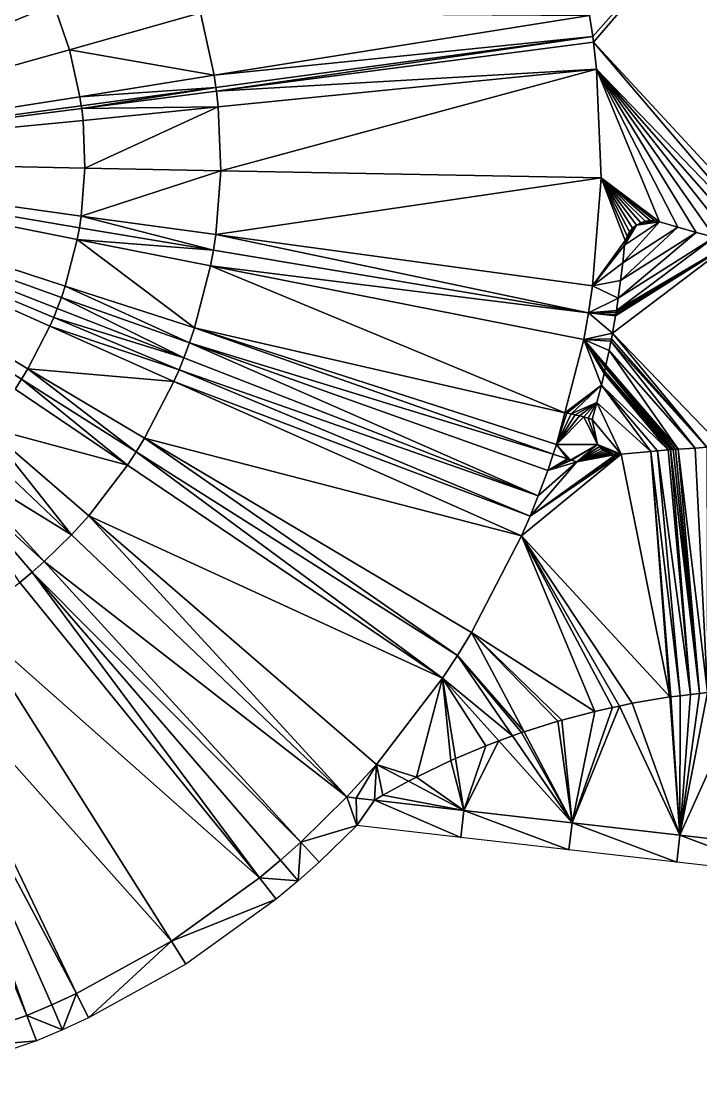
# Model space of a CAD drawing. Header units: millimetres. Extents: x 236046 to 236475, y 140480 to 140633.
# Drawn here: x 236366.84 to 236379.35, y 140515.46 to 140534.9 of the extents above; entities that cross this region are included whole.
import ezdxf

# ---------------------------------------------------------------- set-up
doc = ezdxf.new("R2010")
doc.units = ezdxf.units.MM
doc.layers.add('pas de calque', color=7, linetype='Continuous')

msp = doc.modelspace()

# ---------------------------------------------------------------- linework, layer by layer
at = {"layer": 'pas de calque'}
for points in [[(236377.306, 140535.003, 78.064), (236381.257, 140539.014, 78.138), (236377.363, 140534.614, 78.081), (236377.306, 140535.003, 78.064)], [(236377.363, 140534.614, 78.081), (236381.257, 140539.014, 78.138), (236377.377, 140534.508, 78.085), (236377.363, 140534.614, 78.081)], [(236381.257, 140539.014, 78.138), (236380.977, 140530.619, 78.379), (236377.377, 140534.508, 78.085), (236381.257, 140539.014, 78.138)], [(236367.264, 140535.602, 78.177), (236360.522, 140532.347, 79.63), (236366.832, 140536.371, 78.09), (236367.264, 140535.602, 78.177)], [(236367.357, 140535.403, 78.198), (236360.522, 140532.347, 79.63), (236367.264, 140535.602, 78.177), (236367.357, 140535.403, 78.198)], [(236367.357, 140535.403, 78.198), (236367.445, 140535.2, 78.22), (236360.522, 140532.347, 79.63), (236367.357, 140535.403, 78.198)], [(236367.734, 140534.367, 78.307), (236360.522, 140532.347, 79.63), (236367.445, 140535.2, 78.22), (236367.734, 140534.367, 78.307)], [(236370.14, 140535.048, 78.152), (236367.734, 140534.367, 78.307), (236367.445, 140535.2, 78.22), (236370.14, 140535.048, 78.152)], [(236370.14, 140535.048, 78.152), (236370.393, 140533.9, 78.239), (236367.734, 140534.367, 78.307), (236370.14, 140535.048, 78.152)], [(236370.393, 140533.9, 78.239), (236370.14, 140535.048, 78.152), (236377.306, 140535.003, 78.064), (236370.393, 140533.9, 78.239)], [(236377.363, 140534.614, 78.081), (236370.393, 140533.9, 78.239), (236377.306, 140535.003, 78.064), (236377.363, 140534.614, 78.081)], [(236370.427, 140533.672, 78.256), (236370.393, 140533.9, 78.239), (236377.363, 140534.614, 78.081), (236370.427, 140533.672, 78.256)], [(236377.363, 140534.614, 78.081), (236370.435, 140533.609, 78.26), (236370.427, 140533.672, 78.256), (236377.363, 140534.614, 78.081)], [(236377.363, 140534.614, 78.081), (236377.377, 140534.508, 78.085), (236370.435, 140533.609, 78.26), (236377.363, 140534.614, 78.081)], [(236370.435, 140533.609, 78.26), (236377.377, 140534.508, 78.085), (236377.434, 140534.011, 78.106), (236370.435, 140533.609, 78.26)], [(236380.633, 140530.684, 78.361), (236377.434, 140534.011, 78.106), (236377.377, 140534.508, 78.085), (236380.633, 140530.684, 78.361)], [(236380.633, 140530.684, 78.361), (236377.377, 140534.508, 78.085), (236380.977, 140530.619, 78.379), (236380.633, 140530.684, 78.361)], [(236367.924, 140533.506, 78.394), (236360.522, 140532.347, 79.63), (236367.734, 140534.367, 78.307), (236367.924, 140533.506, 78.394)], [(236367.924, 140533.506, 78.394), (236367.734, 140534.367, 78.307), (236370.393, 140533.9, 78.239), (236367.924, 140533.506, 78.394)], [(236370.435, 140533.609, 78.26), (236377.434, 140534.011, 78.106), (236370.468, 140533.317, 78.281), (236370.435, 140533.609, 78.26)], [(236370.468, 140533.317, 78.281), (236377.434, 140534.011, 78.106), (236370.516, 140532.142, 78.352), (236370.468, 140533.317, 78.281)], [(236370.516, 140532.142, 78.352), (236377.434, 140534.011, 78.106), (236377.515, 140532.014, 78.177), (236370.516, 140532.142, 78.352)], [(236377.515, 140532.014, 78.177), (236377.434, 140534.011, 78.106), (236378.593, 140531.203, 78.251), (236377.515, 140532.014, 78.177)], [(236377.434, 140534.011, 78.106), (236378.929, 140531.101, 78.269), (236378.593, 140531.203, 78.251), (236377.434, 140534.011, 78.106)], [(236377.434, 140534.011, 78.106), (236379.267, 140531.006, 78.288), (236378.929, 140531.101, 78.269), (236377.434, 140534.011, 78.106)], [(236379.606, 140530.917, 78.306), (236379.267, 140531.006, 78.288), (236377.434, 140534.011, 78.106), (236379.606, 140530.917, 78.306)], [(236379.947, 140530.833, 78.324), (236379.606, 140530.917, 78.306), (236377.434, 140534.011, 78.106), (236379.947, 140530.833, 78.324)], [(236380.289, 140530.756, 78.343), (236379.947, 140530.833, 78.324), (236377.434, 140534.011, 78.106), (236380.289, 140530.756, 78.343)], [(236377.434, 140534.011, 78.106), (236380.633, 140530.684, 78.361), (236380.289, 140530.756, 78.343), (236377.434, 140534.011, 78.106)], [(236370.393, 140533.9, 78.239), (236370.427, 140533.672, 78.256), (236367.924, 140533.506, 78.394), (236370.393, 140533.9, 78.239)], [(236370.427, 140533.672, 78.256), (236367.949, 140533.335, 78.411), (236367.924, 140533.506, 78.394), (236370.427, 140533.672, 78.256)], [(236367.956, 140533.288, 78.415), (236367.949, 140533.335, 78.411), (236370.427, 140533.672, 78.256), (236367.956, 140533.288, 78.415)], [(236370.435, 140533.609, 78.26), (236367.956, 140533.288, 78.415), (236370.427, 140533.672, 78.256), (236370.435, 140533.609, 78.26)], [(236367.956, 140533.288, 78.415), (236370.435, 140533.609, 78.26), (236370.468, 140533.317, 78.281), (236367.956, 140533.288, 78.415)], [(236367.924, 140533.506, 78.394), (236367.949, 140533.335, 78.411), (236360.522, 140532.347, 79.63), (236367.924, 140533.506, 78.394)], [(236367.956, 140533.288, 78.415), (236360.522, 140532.347, 79.63), (236367.949, 140533.335, 78.411), (236367.956, 140533.288, 78.415)], [(236360.522, 140532.347, 79.63), (236367.956, 140533.288, 78.415), (236367.981, 140533.069, 78.436), (236360.522, 140532.347, 79.63)], [(236367.981, 140533.069, 78.436), (236367.956, 140533.288, 78.415), (236370.468, 140533.317, 78.281), (236367.981, 140533.069, 78.436)], [(236370.468, 140533.317, 78.281), (236368.016, 140532.188, 78.507), (236367.981, 140533.069, 78.436), (236370.468, 140533.317, 78.281)], [(236370.468, 140533.317, 78.281), (236370.516, 140532.142, 78.352), (236368.016, 140532.188, 78.507), (236370.468, 140533.317, 78.281)], [(236360.522, 140532.347, 79.63), (236367.981, 140533.069, 78.436), (236368.016, 140532.188, 78.507), (236360.522, 140532.347, 79.63)], [(236367.876, 140530.874, 78.576), (236360.522, 140532.347, 79.63), (236367.915, 140531.091, 78.567), (236367.876, 140530.874, 78.576)], [(236367.655, 140530.02, 78.596), (236360.522, 140532.347, 79.63), (236367.876, 140530.874, 78.576), (236367.655, 140530.02, 78.596)], [(236360.522, 140532.347, 79.63), (236367.655, 140530.02, 78.596), (236367.584, 140529.811, 78.598), (236360.522, 140532.347, 79.63)], [(236367.507, 140529.605, 78.599), (236360.522, 140532.347, 79.63), (236367.584, 140529.811, 78.598), (236367.507, 140529.605, 78.599)], [(236367.441, 140529.441, 78.599), (236360.522, 140532.347, 79.63), (236367.507, 140529.605, 78.599), (236367.441, 140529.441, 78.599)], [(236360.522, 140532.347, 79.63), (236367.441, 140529.441, 78.599), (236367.371, 140529.279, 78.598), (236360.522, 140532.347, 79.63)], [(236366.966, 140528.496, 78.581), (236360.522, 140532.347, 79.63), (236367.371, 140529.279, 78.598), (236366.966, 140528.496, 78.581)], [(236366.85, 140528.308, 78.573), (236360.522, 140532.347, 79.63), (236366.966, 140528.496, 78.581), (236366.85, 140528.308, 78.573)], [(236360.522, 140532.347, 79.63), (236366.85, 140528.308, 78.573), (236366.729, 140528.123, 78.565), (236360.522, 140532.347, 79.63)], [(236367.949, 140531.309, 78.558), (236360.522, 140532.347, 79.63), (236368.016, 140532.188, 78.507), (236367.949, 140531.309, 78.558)], [(236360.522, 140532.347, 79.63), (236367.949, 140531.309, 78.558), (236367.915, 140531.091, 78.567), (236360.522, 140532.347, 79.63)], [(236367.949, 140531.309, 78.558), (236368.016, 140532.188, 78.507), (236370.516, 140532.142, 78.352), (236367.949, 140531.309, 78.558)], [(236370.425, 140530.97, 78.403), (236367.949, 140531.309, 78.558), (236370.516, 140532.142, 78.352), (236370.425, 140530.97, 78.403)], [(236377.515, 140532.014, 78.177), (236370.425, 140530.97, 78.403), (236370.516, 140532.142, 78.352), (236377.515, 140532.014, 78.177)], [(236377.361, 140530.021, 78.228), (236370.425, 140530.97, 78.403), (236377.515, 140532.014, 78.177), (236377.361, 140530.021, 78.228)], [(236377.515, 140532.014, 78.177), (236377.962, 140530.857, 78.231), (236377.361, 140530.021, 78.228), (236377.515, 140532.014, 78.177)], [(236377.994, 140530.941, 78.23), (236377.962, 140530.857, 78.231), (236377.515, 140532.014, 78.177), (236377.994, 140530.941, 78.23)], [(236378.039, 140531.017, 78.23), (236377.994, 140530.941, 78.23), (236377.515, 140532.014, 78.177), (236378.039, 140531.017, 78.23)], [(236378.097, 140531.085, 78.231), (236378.039, 140531.017, 78.23), (236377.515, 140532.014, 78.177), (236378.097, 140531.085, 78.231)], [(236378.166, 140531.141, 78.232), (236378.097, 140531.085, 78.231), (236377.515, 140532.014, 78.177), (236378.166, 140531.141, 78.232)], [(236377.515, 140532.014, 78.177), (236378.17, 140531.143, 78.232), (236378.166, 140531.141, 78.232), (236377.515, 140532.014, 78.177)], [(236378.245, 140531.183, 78.235), (236378.17, 140531.143, 78.232), (236377.515, 140532.014, 78.177), (236378.245, 140531.183, 78.235)], [(236378.329, 140531.212, 78.238), (236378.245, 140531.183, 78.235), (236377.515, 140532.014, 78.177), (236378.329, 140531.212, 78.238)], [(236377.515, 140532.014, 78.177), (236378.417, 140531.224, 78.242), (236378.329, 140531.212, 78.238), (236377.515, 140532.014, 78.177)], [(236377.515, 140532.014, 78.177), (236378.506, 140531.221, 78.246), (236378.417, 140531.224, 78.242), (236377.515, 140532.014, 78.177)], [(236377.515, 140532.014, 78.177), (236378.593, 140531.203, 78.251), (236378.506, 140531.221, 78.246), (236377.515, 140532.014, 78.177)], [(236370.381, 140530.679, 78.412), (236367.915, 140531.091, 78.567), (236367.949, 140531.309, 78.558), (236370.381, 140530.679, 78.412)], [(236370.425, 140530.97, 78.403), (236370.381, 140530.679, 78.412), (236367.949, 140531.309, 78.558), (236370.425, 140530.97, 78.403)], [(236378.929, 140531.101, 78.269), (236377.915, 140530.444, 78.241), (236378.593, 140531.203, 78.251), (236378.929, 140531.101, 78.269)], [(236377.915, 140530.444, 78.241), (236377.947, 140530.77, 78.233), (236378.593, 140531.203, 78.251), (236377.915, 140530.444, 78.241)], [(236378.17, 140531.143, 78.232), (236378.593, 140531.203, 78.251), (236377.947, 140530.77, 78.233), (236378.17, 140531.143, 78.232)], [(236378.17, 140531.143, 78.232), (236378.417, 140531.224, 78.242), (236378.506, 140531.221, 78.246), (236378.17, 140531.143, 78.232)], [(236378.417, 140531.224, 78.242), (236378.17, 140531.143, 78.232), (236378.329, 140531.212, 78.238), (236378.417, 140531.224, 78.242)], [(236378.593, 140531.203, 78.251), (236378.17, 140531.143, 78.232), (236378.506, 140531.221, 78.246), (236378.593, 140531.203, 78.251)], [(236378.17, 140531.143, 78.232), (236378.245, 140531.183, 78.235), (236378.329, 140531.212, 78.238), (236378.17, 140531.143, 78.232)], [(236367.876, 140530.874, 78.576), (236367.915, 140531.091, 78.567), (236370.381, 140530.679, 78.412), (236367.876, 140530.874, 78.576)], [(236379.606, 140530.917, 78.306), (236377.832, 140529.796, 78.256), (236379.267, 140531.006, 78.288), (236379.606, 140530.917, 78.306)], [(236379.267, 140531.006, 78.288), (236377.832, 140529.796, 78.256), (236377.876, 140530.12, 78.249), (236379.267, 140531.006, 78.288)], [(236379.267, 140531.006, 78.288), (236377.876, 140530.12, 78.249), (236378.929, 140531.101, 78.269), (236379.267, 140531.006, 78.288)], [(236377.915, 140530.444, 78.241), (236378.929, 140531.101, 78.269), (236377.876, 140530.12, 78.249), (236377.915, 140530.444, 78.241)], [(236377.962, 140530.857, 78.231), (236378.17, 140531.143, 78.232), (236377.947, 140530.77, 78.233), (236377.962, 140530.857, 78.231)], [(236378.17, 140531.143, 78.232), (236377.962, 140530.857, 78.231), (236377.994, 140530.941, 78.23), (236378.17, 140531.143, 78.232)], [(236377.994, 140530.941, 78.23), (236378.039, 140531.017, 78.23), (236378.17, 140531.143, 78.232), (236377.994, 140530.941, 78.23)], [(236378.17, 140531.143, 78.232), (236378.039, 140531.017, 78.23), (236378.097, 140531.085, 78.231), (236378.17, 140531.143, 78.232)], [(236378.097, 140531.085, 78.231), (236378.166, 140531.141, 78.232), (236378.17, 140531.143, 78.232), (236378.097, 140531.085, 78.231)], [(236370.034, 140529.252, 78.441), (236367.655, 140530.02, 78.596), (236367.876, 140530.874, 78.576), (236370.034, 140529.252, 78.441)], [(236367.876, 140530.874, 78.576), (236370.381, 140530.679, 78.412), (236370.329, 140530.39, 78.421), (236367.876, 140530.874, 78.576)], [(236370.329, 140530.39, 78.421), (236370.034, 140529.252, 78.441), (236367.876, 140530.874, 78.576), (236370.329, 140530.39, 78.421)], [(236377.286, 140529.527, 78.237), (236370.381, 140530.679, 78.412), (236370.425, 140530.97, 78.403), (236377.286, 140529.527, 78.237)], [(236370.425, 140530.97, 78.403), (236377.361, 140530.021, 78.228), (236377.286, 140529.527, 78.237), (236370.425, 140530.97, 78.403)], [(236377.962, 140530.857, 78.231), (236377.947, 140530.77, 78.233), (236377.361, 140530.021, 78.228), (236377.962, 140530.857, 78.231)], [(236379.947, 140530.833, 78.324), (236379.735, 140527.071, 78.423), (236377.726, 140529.151, 78.269), (236379.947, 140530.833, 78.324)], [(236377.726, 140529.151, 78.269), (236377.782, 140529.473, 78.263), (236379.947, 140530.833, 78.324), (236377.726, 140529.151, 78.269)], [(236379.947, 140530.833, 78.324), (236377.782, 140529.473, 78.263), (236377.786, 140529.497, 78.262), (236379.947, 140530.833, 78.324)], [(236377.786, 140529.497, 78.262), (236377.792, 140529.538, 78.262), (236379.947, 140530.833, 78.324), (236377.786, 140529.497, 78.262)], [(236377.797, 140529.572, 78.261), (236379.947, 140530.833, 78.324), (236377.792, 140529.538, 78.262), (236377.797, 140529.572, 78.261)], [(236379.606, 140530.917, 78.306), (236379.947, 140530.833, 78.324), (236377.797, 140529.572, 78.261), (236379.606, 140530.917, 78.306)], [(236377.832, 140529.796, 78.256), (236379.606, 140530.917, 78.306), (236377.797, 140529.572, 78.261), (236377.832, 140529.796, 78.256)], [(236370.381, 140530.679, 78.412), (236377.286, 140529.527, 78.237), (236370.329, 140530.39, 78.421), (236370.381, 140530.679, 78.412)], [(236377.361, 140530.021, 78.228), (236377.947, 140530.77, 78.233), (236377.915, 140530.444, 78.241), (236377.361, 140530.021, 78.228)], [(236377.915, 140530.444, 78.241), (236377.876, 140530.12, 78.249), (236377.361, 140530.021, 78.228), (236377.915, 140530.444, 78.241)], [(236376.847, 140527.688, 78.26), (236370.034, 140529.252, 78.441), (236370.329, 140530.39, 78.421), (236376.847, 140527.688, 78.26)], [(236377.196, 140529.035, 78.246), (236370.329, 140530.39, 78.421), (236377.286, 140529.527, 78.237), (236377.196, 140529.035, 78.246)], [(236376.847, 140527.688, 78.26), (236370.329, 140530.39, 78.421), (236377.196, 140529.035, 78.246), (236376.847, 140527.688, 78.26)], [(236377.876, 140530.12, 78.249), (236377.832, 140529.796, 78.256), (236377.361, 140530.021, 78.228), (236377.876, 140530.12, 78.249)], [(236367.584, 140529.811, 78.598), (236367.655, 140530.02, 78.596), (236369.939, 140528.973, 78.443), (236367.584, 140529.811, 78.598)], [(236369.939, 140528.973, 78.443), (236367.655, 140530.02, 78.596), (236370.034, 140529.252, 78.441), (236369.939, 140528.973, 78.443)], [(236377.361, 140530.021, 78.228), (236377.832, 140529.796, 78.256), (236377.286, 140529.527, 78.237), (236377.361, 140530.021, 78.228)], [(236369.836, 140528.698, 78.444), (236367.507, 140529.605, 78.599), (236367.584, 140529.811, 78.598), (236369.836, 140528.698, 78.444)], [(236369.939, 140528.973, 78.443), (236369.836, 140528.698, 78.444), (236367.584, 140529.811, 78.598), (236369.939, 140528.973, 78.443)], [(236377.797, 140529.572, 78.261), (236377.286, 140529.527, 78.237), (236377.832, 140529.796, 78.256), (236377.797, 140529.572, 78.261)], [(236367.507, 140529.605, 78.599), (236369.836, 140528.698, 78.444), (236367.441, 140529.441, 78.599), (236367.507, 140529.605, 78.599)], [(236377.286, 140529.527, 78.237), (236377.726, 140529.151, 78.269), (236377.196, 140529.035, 78.246), (236377.286, 140529.527, 78.237)], [(236377.792, 140529.538, 78.262), (236377.286, 140529.527, 78.237), (236377.797, 140529.572, 78.261), (236377.792, 140529.538, 78.262)], [(236377.286, 140529.527, 78.237), (236377.792, 140529.538, 78.262), (236377.786, 140529.497, 78.262), (236377.286, 140529.527, 78.237)], [(236377.286, 140529.527, 78.237), (236377.782, 140529.473, 78.263), (236377.726, 140529.151, 78.269), (236377.286, 140529.527, 78.237)], [(236377.286, 140529.527, 78.237), (236377.786, 140529.497, 78.262), (236377.782, 140529.473, 78.263), (236377.286, 140529.527, 78.237)], [(236366.966, 140528.496, 78.581), (236367.371, 140529.279, 78.598), (236369.655, 140528.263, 78.443), (236366.966, 140528.496, 78.581)], [(236369.748, 140528.479, 78.444), (236367.371, 140529.279, 78.598), (236367.441, 140529.441, 78.599), (236369.748, 140528.479, 78.444)], [(236367.371, 140529.279, 78.598), (236369.748, 140528.479, 78.444), (236369.655, 140528.263, 78.443), (236367.371, 140529.279, 78.598)], [(236369.836, 140528.698, 78.444), (236369.748, 140528.479, 78.444), (236367.441, 140529.441, 78.599), (236369.836, 140528.698, 78.444)], [(236369.939, 140528.973, 78.443), (236370.034, 140529.252, 78.441), (236376.634, 140526.922, 78.267), (236369.939, 140528.973, 78.443)], [(236376.695, 140527.1, 78.266), (236376.634, 140526.922, 78.267), (236370.034, 140529.252, 78.441), (236376.695, 140527.1, 78.266)], [(236376.847, 140527.688, 78.26), (236376.695, 140527.1, 78.266), (236370.034, 140529.252, 78.441), (236376.847, 140527.688, 78.26)], [(236377.726, 140529.151, 78.269), (236377.706, 140529.049, 78.271), (236377.196, 140529.035, 78.246), (236377.726, 140529.151, 78.269)], [(236377.726, 140529.151, 78.269), (236379.46, 140527.052, 78.41), (236377.706, 140529.049, 78.271), (236377.726, 140529.151, 78.269)], [(236379.46, 140527.052, 78.41), (236377.726, 140529.151, 78.269), (236379.735, 140527.071, 78.423), (236379.46, 140527.052, 78.41)], [(236376.359, 140526.157, 78.268), (236369.836, 140528.698, 78.444), (236369.939, 140528.973, 78.443), (236376.359, 140526.157, 78.268)], [(236376.533, 140526.625, 78.268), (236369.939, 140528.973, 78.443), (236376.634, 140526.922, 78.267), (236376.533, 140526.625, 78.268)], [(236376.359, 140526.157, 78.268), (236369.939, 140528.973, 78.443), (236376.533, 140526.625, 78.268), (236376.359, 140526.157, 78.268)], [(236377.196, 140529.035, 78.246), (236377.521, 140528.193, 78.282), (236376.847, 140527.688, 78.26), (236377.196, 140529.035, 78.246)], [(236377.196, 140529.035, 78.246), (236377.706, 140529.049, 78.271), (236377.697, 140529.005, 78.271), (236377.196, 140529.035, 78.246)], [(236377.606, 140528.56, 78.278), (236377.603, 140528.547, 78.279), (236377.196, 140529.035, 78.246), (236377.606, 140528.56, 78.278)], [(236377.196, 140529.035, 78.246), (236377.664, 140528.831, 78.274), (236377.606, 140528.56, 78.278), (236377.196, 140529.035, 78.246)], [(236377.664, 140528.831, 78.274), (236377.196, 140529.035, 78.246), (236377.697, 140529.005, 78.271), (236377.664, 140528.831, 78.274)], [(236377.572, 140528.409, 78.28), (236377.521, 140528.193, 78.282), (236377.196, 140529.035, 78.246), (236377.572, 140528.409, 78.28)], [(236377.582, 140528.454, 78.279), (236377.572, 140528.409, 78.28), (236377.196, 140529.035, 78.246), (236377.582, 140528.454, 78.279)], [(236377.582, 140528.454, 78.279), (236377.196, 140529.035, 78.246), (236377.595, 140528.511, 78.279), (236377.582, 140528.454, 78.279)], [(236377.596, 140528.512, 78.279), (236377.595, 140528.511, 78.279), (236377.196, 140529.035, 78.246), (236377.596, 140528.512, 78.279)], [(236377.196, 140529.035, 78.246), (236377.598, 140528.525, 78.279), (236377.596, 140528.512, 78.279), (236377.196, 140529.035, 78.246)], [(236377.598, 140528.525, 78.279), (236377.196, 140529.035, 78.246), (236377.601, 140528.537, 78.279), (236377.598, 140528.525, 78.279)], [(236377.603, 140528.547, 78.279), (236377.601, 140528.537, 78.279), (236377.196, 140529.035, 78.246), (236377.603, 140528.547, 78.279)], [(236377.697, 140529.005, 78.271), (236379.249, 140527.038, 78.4), (236377.664, 140528.831, 78.274), (236377.697, 140529.005, 78.271)], [(236377.706, 140529.049, 78.271), (236379.46, 140527.052, 78.41), (236377.697, 140529.005, 78.271), (236377.706, 140529.049, 78.271)], [(236379.249, 140527.038, 78.4), (236377.697, 140529.005, 78.271), (236379.46, 140527.052, 78.41), (236379.249, 140527.038, 78.4)], [(236369.836, 140528.698, 78.444), (236376.359, 140526.157, 78.268), (236369.748, 140528.479, 78.444), (236369.836, 140528.698, 78.444)], [(236377.664, 140528.831, 78.274), (236378.937, 140527.018, 78.385), (236377.606, 140528.56, 78.278), (236377.664, 140528.831, 78.274)], [(236378.937, 140527.018, 78.385), (236377.664, 140528.831, 78.274), (236379.249, 140527.038, 78.4), (236378.937, 140527.018, 78.385)], [(236366.85, 140528.308, 78.573), (236366.966, 140528.496, 78.581), (236368.961, 140526.968, 78.418), (236366.85, 140528.308, 78.573)], [(236369.115, 140527.219, 78.426), (236368.961, 140526.968, 78.418), (236366.966, 140528.496, 78.581), (236369.115, 140527.219, 78.426)], [(236366.966, 140528.496, 78.581), (236369.655, 140528.263, 78.443), (236369.115, 140527.219, 78.426), (236366.966, 140528.496, 78.581)], [(236369.655, 140528.263, 78.443), (236369.748, 140528.479, 78.444), (236376.209, 140525.786, 78.268), (236369.655, 140528.263, 78.443)], [(236376.359, 140526.157, 78.268), (236376.209, 140525.786, 78.268), (236369.748, 140528.479, 78.444), (236376.359, 140526.157, 78.268)], [(236378.842, 140527.012, 78.381), (236377.582, 140528.454, 78.279), (236377.595, 140528.511, 78.279), (236378.842, 140527.012, 78.381)], [(236377.596, 140528.512, 78.279), (236378.883, 140527.014, 78.383), (236377.595, 140528.511, 78.279), (236377.596, 140528.512, 78.279)], [(236378.883, 140527.014, 78.383), (236378.842, 140527.012, 78.381), (236377.595, 140528.511, 78.279), (236378.883, 140527.014, 78.383)], [(236378.883, 140527.014, 78.383), (236377.596, 140528.512, 78.279), (236377.598, 140528.525, 78.279), (236378.883, 140527.014, 78.383)], [(236378.883, 140527.014, 78.383), (236377.598, 140528.525, 78.279), (236377.601, 140528.537, 78.279), (236378.883, 140527.014, 78.383)], [(236377.603, 140528.547, 78.279), (236378.937, 140527.018, 78.385), (236377.601, 140528.537, 78.279), (236377.603, 140528.547, 78.279)], [(236377.601, 140528.537, 78.279), (236378.937, 140527.018, 78.385), (236378.883, 140527.014, 78.383), (236377.601, 140528.537, 78.279)], [(236377.606, 140528.56, 78.278), (236378.937, 140527.018, 78.385), (236377.603, 140528.547, 78.279), (236377.606, 140528.56, 78.278)], [(236366.729, 140528.123, 78.565), (236366.85, 140528.308, 78.573), (236368.8, 140526.722, 78.41), (236366.729, 140528.123, 78.565)], [(236366.85, 140528.308, 78.573), (236368.961, 140526.968, 78.418), (236368.8, 140526.722, 78.41), (236366.85, 140528.308, 78.573)], [(236378.749, 140527.004, 78.376), (236377.521, 140528.193, 78.282), (236377.572, 140528.409, 78.28), (236378.749, 140527.004, 78.376)], [(236377.582, 140528.454, 78.279), (236378.81, 140527.01, 78.379), (236377.572, 140528.409, 78.28), (236377.582, 140528.454, 78.279)], [(236378.795, 140527.008, 78.378), (236378.749, 140527.004, 78.376), (236377.572, 140528.409, 78.28), (236378.795, 140527.008, 78.378)], [(236378.795, 140527.008, 78.378), (236377.572, 140528.409, 78.28), (236378.81, 140527.01, 78.379), (236378.795, 140527.008, 78.378)], [(236378.81, 140527.01, 78.379), (236377.582, 140528.454, 78.279), (236378.842, 140527.012, 78.381), (236378.81, 140527.01, 78.379)], [(236368.8, 140526.722, 78.41), (236366.193, 140527.423, 78.517), (236366.729, 140528.123, 78.565), (236368.8, 140526.722, 78.41)], [(236376.051, 140525.419, 78.268), (236369.115, 140527.219, 78.426), (236369.655, 140528.263, 78.443), (236376.051, 140525.419, 78.268)], [(236376.209, 140525.786, 78.268), (236376.051, 140525.419, 78.268), (236369.655, 140528.263, 78.443), (236376.209, 140525.786, 78.268)], [(236377.521, 140528.193, 78.282), (236376.883, 140527.682, 78.262), (236376.847, 140527.688, 78.26), (236377.521, 140528.193, 78.282)], [(236376.883, 140527.682, 78.262), (236377.521, 140528.193, 78.282), (236376.963, 140527.666, 78.266), (236376.883, 140527.682, 78.262)], [(236377.441, 140527.876, 78.286), (236376.963, 140527.666, 78.266), (236377.521, 140528.193, 78.282), (236377.441, 140527.876, 78.286)], [(236377.521, 140528.193, 78.282), (236378.432, 140526.976, 78.358), (236377.441, 140527.876, 78.286), (236377.521, 140528.193, 78.282)], [(236378.557, 140526.987, 78.365), (236378.432, 140526.976, 78.358), (236377.521, 140528.193, 78.282), (236378.557, 140526.987, 78.365)], [(236378.749, 140527.004, 78.376), (236378.557, 140526.987, 78.365), (236377.521, 140528.193, 78.282), (236378.749, 140527.004, 78.376)], [(236377.042, 140527.649, 78.271), (236376.963, 140527.666, 78.266), (236377.441, 140527.876, 78.286), (236377.042, 140527.649, 78.271)], [(236377.121, 140527.63, 78.275), (236377.042, 140527.649, 78.271), (236377.441, 140527.876, 78.286), (236377.121, 140527.63, 78.275)], [(236377.2, 140527.609, 78.28), (236377.121, 140527.63, 78.275), (236377.441, 140527.876, 78.286), (236377.2, 140527.609, 78.28)], [(236377.278, 140527.586, 78.284), (236377.2, 140527.609, 78.28), (236377.441, 140527.876, 78.286), (236377.278, 140527.586, 78.284)], [(236377.441, 140527.876, 78.286), (236377.355, 140527.561, 78.289), (236377.278, 140527.586, 78.284), (236377.441, 140527.876, 78.286)], [(236377.355, 140527.561, 78.289), (236377.441, 140527.876, 78.286), (236377.886, 140526.927, 78.331), (236377.355, 140527.561, 78.289)], [(236377.886, 140526.927, 78.331), (236377.441, 140527.876, 78.286), (236378.432, 140526.976, 78.358), (236377.886, 140526.927, 78.331)], [(236376.883, 140527.682, 78.262), (236376.695, 140527.1, 78.266), (236376.847, 140527.688, 78.26), (236376.883, 140527.682, 78.262)], [(236376.963, 140527.666, 78.266), (236376.695, 140527.1, 78.266), (236376.883, 140527.682, 78.262), (236376.963, 140527.666, 78.266)], [(236376.695, 140527.1, 78.266), (236376.963, 140527.666, 78.266), (236377.042, 140527.649, 78.271), (236376.695, 140527.1, 78.266)], [(236377.042, 140527.649, 78.271), (236377.121, 140527.63, 78.275), (236376.695, 140527.1, 78.266), (236377.042, 140527.649, 78.271)], [(236377.121, 140527.63, 78.275), (236377.2, 140527.609, 78.28), (236376.695, 140527.1, 78.266), (236377.121, 140527.63, 78.275)], [(236376.695, 140527.1, 78.266), (236377.2, 140527.609, 78.28), (236377.453, 140527.103, 78.305), (236376.695, 140527.1, 78.266)], [(236377.453, 140527.103, 78.305), (236377.2, 140527.609, 78.28), (236377.278, 140527.586, 78.284), (236377.453, 140527.103, 78.305)], [(236377.355, 140527.561, 78.289), (236377.453, 140527.103, 78.305), (236377.278, 140527.586, 78.284), (236377.355, 140527.561, 78.289)], [(236377.355, 140527.561, 78.289), (236377.886, 140526.927, 78.331), (236377.453, 140527.103, 78.305), (236377.355, 140527.561, 78.289)], [(236365.954, 140527.159, 78.493), (236366.193, 140527.423, 78.517), (236367.766, 140525.437, 78.338), (236365.954, 140527.159, 78.493)], [(236368.085, 140525.789, 78.362), (236367.766, 140525.437, 78.338), (236366.193, 140527.423, 78.517), (236368.085, 140525.789, 78.362)], [(236366.193, 140527.423, 78.517), (236368.8, 140526.722, 78.41), (236368.085, 140525.789, 78.362), (236366.193, 140527.423, 78.517)], [(236365.579, 140526.791, 78.453), (236365.954, 140527.159, 78.493), (236367.766, 140525.437, 78.338), (236365.579, 140526.791, 78.453)], [(236368.961, 140526.968, 78.418), (236369.115, 140527.219, 78.426), (236374.871, 140523.217, 78.243), (236368.961, 140526.968, 78.418)], [(236369.115, 140527.219, 78.426), (236375.133, 140523.643, 78.251), (236374.871, 140523.217, 78.243), (236369.115, 140527.219, 78.426)], [(236369.115, 140527.219, 78.426), (236376.051, 140525.419, 78.268), (236375.133, 140523.643, 78.251), (236369.115, 140527.219, 78.426)], [(236368.961, 140526.968, 78.418), (236374.597, 140522.799, 78.235), (236368.8, 140526.722, 78.41), (236368.961, 140526.968, 78.418)], [(236374.597, 140522.799, 78.235), (236368.961, 140526.968, 78.418), (236374.871, 140523.217, 78.243), (236374.597, 140522.799, 78.235)], [(236378.779, 140522.454, 78.475), (236376.051, 140525.419, 78.268), (236377.886, 140526.927, 78.331), (236378.779, 140522.454, 78.475)], [(236376.051, 140525.419, 78.268), (236376.209, 140525.786, 78.268), (236377.886, 140526.927, 78.331), (236376.051, 140525.419, 78.268)], [(236376.209, 140525.786, 78.268), (236377.837, 140526.921, 78.329), (236377.886, 140526.927, 78.331), (236376.209, 140525.786, 78.268)], [(236377.837, 140526.921, 78.329), (236376.209, 140525.786, 78.268), (236377.788, 140526.921, 78.326), (236377.837, 140526.921, 78.329)], [(236377.07, 140526.782, 78.293), (236377.788, 140526.921, 78.326), (236376.209, 140525.786, 78.268), (236377.07, 140526.782, 78.293)], [(236376.533, 140526.625, 78.268), (236376.634, 140526.922, 78.267), (236376.897, 140526.838, 78.283), (236376.533, 140526.625, 78.268)], [(236376.695, 140527.1, 78.266), (236376.897, 140526.838, 78.283), (236376.634, 140526.922, 78.267), (236376.695, 140527.1, 78.266)], [(236376.695, 140527.1, 78.266), (236377.453, 140527.103, 78.305), (236376.951, 140526.82, 78.286), (236376.695, 140527.1, 78.266)], [(236376.951, 140526.82, 78.286), (236376.913, 140526.832, 78.284), (236376.695, 140527.1, 78.266), (236376.951, 140526.82, 78.286)], [(236376.695, 140527.1, 78.266), (236376.913, 140526.832, 78.284), (236376.897, 140526.838, 78.283), (236376.695, 140527.1, 78.266)], [(236377.453, 140527.103, 78.305), (236376.973, 140526.813, 78.287), (236376.951, 140526.82, 78.286), (236377.453, 140527.103, 78.305)], [(236377.453, 140527.103, 78.305), (236377.07, 140526.782, 78.293), (236376.973, 140526.813, 78.287), (236377.453, 140527.103, 78.305)], [(236377.484, 140527.065, 78.307), (236377.07, 140526.782, 78.293), (236377.453, 140527.103, 78.305), (236377.484, 140527.065, 78.307)], [(236377.07, 140526.782, 78.293), (236377.484, 140527.065, 78.307), (236377.519, 140527.03, 78.31), (236377.07, 140526.782, 78.293)], [(236377.07, 140526.782, 78.293), (236377.519, 140527.03, 78.31), (236377.558, 140527, 78.313), (236377.07, 140526.782, 78.293)], [(236377.07, 140526.782, 78.293), (236377.558, 140527, 78.313), (236377.6, 140526.974, 78.316), (236377.07, 140526.782, 78.293)], [(236377.07, 140526.782, 78.293), (236377.6, 140526.974, 78.316), (236377.644, 140526.953, 78.318), (236377.07, 140526.782, 78.293)], [(236377.691, 140526.937, 78.321), (236377.07, 140526.782, 78.293), (236377.644, 140526.953, 78.318), (236377.691, 140526.937, 78.321)], [(236377.691, 140526.937, 78.321), (236377.739, 140526.926, 78.324), (236377.07, 140526.782, 78.293), (236377.691, 140526.937, 78.321)], [(236377.739, 140526.926, 78.324), (236377.788, 140526.921, 78.326), (236377.07, 140526.782, 78.293), (236377.739, 140526.926, 78.324)], [(236377.453, 140527.103, 78.305), (236377.886, 140526.927, 78.331), (236377.837, 140526.921, 78.329), (236377.453, 140527.103, 78.305)], [(236377.837, 140526.921, 78.329), (236377.739, 140526.926, 78.324), (236377.453, 140527.103, 78.305), (236377.837, 140526.921, 78.329)], [(236377.519, 140527.03, 78.31), (236377.453, 140527.103, 78.305), (236377.739, 140526.926, 78.324), (236377.519, 140527.03, 78.31)], [(236377.453, 140527.103, 78.305), (236377.519, 140527.03, 78.31), (236377.484, 140527.065, 78.307), (236377.453, 140527.103, 78.305)], [(236377.691, 140526.937, 78.321), (236377.519, 140527.03, 78.31), (236377.739, 140526.926, 78.324), (236377.691, 140526.937, 78.321)], [(236377.519, 140527.03, 78.31), (236377.691, 140526.937, 78.321), (236377.644, 140526.953, 78.318), (236377.519, 140527.03, 78.31)], [(236377.6, 140526.974, 78.316), (236377.519, 140527.03, 78.31), (236377.644, 140526.953, 78.318), (236377.6, 140526.974, 78.316)], [(236377.6, 140526.974, 78.316), (236377.558, 140527, 78.313), (236377.519, 140527.03, 78.31), (236377.6, 140526.974, 78.316)], [(236377.788, 140526.921, 78.326), (236377.739, 140526.926, 78.324), (236377.837, 140526.921, 78.329), (236377.788, 140526.921, 78.326)], [(236378.779, 140522.454, 78.475), (236377.886, 140526.927, 78.331), (236378.432, 140526.976, 78.358), (236378.779, 140522.454, 78.475)], [(236378.432, 140526.976, 78.358), (236378.557, 140526.987, 78.365), (236378.973, 140522.477, 78.485), (236378.432, 140526.976, 78.358)], [(236378.432, 140526.976, 78.358), (236378.8, 140522.456, 78.476), (236378.779, 140522.454, 78.475), (236378.432, 140526.976, 78.358)], [(236378.973, 140522.477, 78.485), (236378.8, 140522.456, 78.476), (236378.432, 140526.976, 78.358), (236378.973, 140522.477, 78.485)], [(236378.557, 140526.987, 78.365), (236378.749, 140527.004, 78.376), (236379.162, 140522.499, 78.495), (236378.557, 140526.987, 78.365)], [(236379.162, 140522.499, 78.495), (236378.973, 140522.477, 78.485), (236378.557, 140526.987, 78.365), (236379.162, 140522.499, 78.495)], [(236378.749, 140527.004, 78.376), (236378.795, 140527.008, 78.378), (236379.162, 140522.499, 78.495), (236378.749, 140527.004, 78.376)], [(236379.327, 140522.519, 78.503), (236378.795, 140527.008, 78.378), (236378.842, 140527.012, 78.381), (236379.327, 140522.519, 78.503)], [(236378.842, 140527.012, 78.381), (236378.795, 140527.008, 78.378), (236378.81, 140527.01, 78.379), (236378.842, 140527.012, 78.381)], [(236379.327, 140522.519, 78.503), (236379.162, 140522.499, 78.495), (236378.795, 140527.008, 78.378), (236379.327, 140522.519, 78.503)], [(236378.842, 140527.012, 78.381), (236378.883, 140527.014, 78.383), (236379.327, 140522.519, 78.503), (236378.842, 140527.012, 78.381)], [(236378.883, 140527.014, 78.383), (236378.937, 140527.018, 78.385), (236379.327, 140522.519, 78.503), (236378.883, 140527.014, 78.383)], [(236378.937, 140527.018, 78.385), (236379.249, 140527.038, 78.4), (236379.476, 140522.537, 78.511), (236378.937, 140527.018, 78.385)], [(236378.937, 140527.018, 78.385), (236379.476, 140522.537, 78.511), (236379.327, 140522.519, 78.503), (236378.937, 140527.018, 78.385)], [(236379.249, 140527.038, 78.4), (236379.46, 140527.052, 78.41), (236379.476, 140522.537, 78.511), (236379.249, 140527.038, 78.4)], [(236365.414, 140526.645, 78.436), (236365.579, 140526.791, 78.453), (236367.265, 140524.946, 78.298), (236365.414, 140526.645, 78.436)], [(236367.265, 140524.946, 78.298), (236365.579, 140526.791, 78.453), (236367.766, 140525.437, 78.338), (236367.265, 140524.946, 78.298)], [(236377.07, 140526.782, 78.293), (236376.209, 140525.786, 78.268), (236376.359, 140526.157, 78.268), (236377.07, 140526.782, 78.293)], [(236376.359, 140526.157, 78.268), (236376.533, 140526.625, 78.268), (236377.07, 140526.782, 78.293), (236376.359, 140526.157, 78.268)], [(236376.897, 140526.838, 78.283), (236376.913, 140526.832, 78.284), (236376.533, 140526.625, 78.268), (236376.897, 140526.838, 78.283)], [(236376.533, 140526.625, 78.268), (236376.913, 140526.832, 78.284), (236376.951, 140526.82, 78.286), (236376.533, 140526.625, 78.268)], [(236376.533, 140526.625, 78.268), (236376.951, 140526.82, 78.286), (236376.973, 140526.813, 78.287), (236376.533, 140526.625, 78.268)], [(236377.07, 140526.782, 78.293), (236376.533, 140526.625, 78.268), (236376.973, 140526.813, 78.287), (236377.07, 140526.782, 78.293)], [(236367.045, 140524.751, 78.281), (236366.82, 140524.562, 78.264), (236365.414, 140526.645, 78.436), (236367.045, 140524.751, 78.281)], [(236367.045, 140524.751, 78.281), (236365.414, 140526.645, 78.436), (236367.265, 140524.946, 78.298), (236367.045, 140524.751, 78.281)], [(236374.597, 140522.799, 78.235), (236368.085, 140525.789, 78.362), (236368.8, 140526.722, 78.41), (236374.597, 140522.799, 78.235)], [(236372.839, 140520.613, 78.163), (236367.766, 140525.437, 78.338), (236368.085, 140525.789, 78.362), (236372.839, 140520.613, 78.163)], [(236368.085, 140525.789, 78.362), (236373.381, 140521.212, 78.187), (236372.839, 140520.613, 78.163), (236368.085, 140525.789, 78.362)], [(236374.597, 140522.799, 78.235), (236373.381, 140521.212, 78.187), (236368.085, 140525.789, 78.362), (236374.597, 140522.799, 78.235)], [(236367.265, 140524.946, 78.298), (236367.766, 140525.437, 78.338), (236372.839, 140520.613, 78.163), (236367.265, 140524.946, 78.298)], [(236377.401, 140522.19, 78.402), (236375.133, 140523.643, 78.251), (236376.051, 140525.419, 78.268), (236377.401, 140522.19, 78.402)], [(236377.401, 140522.19, 78.402), (236376.051, 140525.419, 78.268), (236377.725, 140522.26, 78.418), (236377.401, 140522.19, 78.402)], [(236377.725, 140522.26, 78.418), (236376.051, 140525.419, 78.268), (236377.853, 140522.287, 78.424), (236377.725, 140522.26, 78.418)], [(236377.853, 140522.287, 78.424), (236376.051, 140525.419, 78.268), (236378.087, 140522.338, 78.437), (236377.853, 140522.287, 78.424)], [(236378.087, 140522.338, 78.437), (236376.051, 140525.419, 78.268), (236378.779, 140522.454, 78.475), (236378.087, 140522.338, 78.437)], [(236367.265, 140524.946, 78.298), (236371.988, 140519.779, 78.123), (236367.045, 140524.751, 78.281), (236367.265, 140524.946, 78.298)], [(236371.988, 140519.779, 78.123), (236367.265, 140524.946, 78.298), (236372.839, 140520.613, 78.163), (236371.988, 140519.779, 78.123)], [(236371.23, 140519.127, 78.089), (236366.82, 140524.562, 78.264), (236367.045, 140524.751, 78.281), (236371.23, 140519.127, 78.089)], [(236367.045, 140524.751, 78.281), (236371.614, 140519.447, 78.106), (236371.23, 140519.127, 78.089), (236367.045, 140524.751, 78.281)], [(236371.988, 140519.779, 78.123), (236371.614, 140519.447, 78.106), (236367.045, 140524.751, 78.281), (236371.988, 140519.779, 78.123)], [(236366.82, 140524.562, 78.264), (236371.23, 140519.127, 78.089), (236365.865, 140523.876, 78.197), (236366.82, 140524.562, 78.264)], [(236369.607, 140517.961, 78.022), (236364.836, 140523.307, 78.13), (236365.865, 140523.876, 78.197), (236369.607, 140517.961, 78.022)], [(236365.865, 140523.876, 78.197), (236371.23, 140519.127, 78.089), (236369.607, 140517.961, 78.022), (236365.865, 140523.876, 78.197)], [(236376.098, 140521.813, 78.334), (236374.871, 140523.217, 78.243), (236375.133, 140523.643, 78.251), (236376.098, 140521.813, 78.334)], [(236376.723, 140522.01, 78.368), (236376.098, 140521.813, 78.334), (236375.133, 140523.643, 78.251), (236376.723, 140522.01, 78.368)], [(236376.793, 140522.029, 78.372), (236376.723, 140522.01, 78.368), (236375.133, 140523.643, 78.251), (236376.793, 140522.029, 78.372)], [(236376.793, 140522.029, 78.372), (236375.133, 140523.643, 78.251), (236377.401, 140522.19, 78.402), (236376.793, 140522.029, 78.372)], [(236367.858, 140516.993, 77.955), (236364.569, 140523.184, 78.113), (236364.836, 140523.307, 78.13), (236367.858, 140516.993, 77.955)], [(236367.858, 140516.993, 77.955), (236364.836, 140523.307, 78.13), (236369.607, 140517.961, 78.022), (236367.858, 140516.993, 77.955)], [(236364.569, 140523.184, 78.113), (236366.944, 140516.588, 77.921), (236364.298, 140523.069, 78.096), (236364.569, 140523.184, 78.113)], [(236366.944, 140516.588, 77.921), (236365.052, 140515.943, 77.854), (236364.298, 140523.069, 78.096), (236366.944, 140516.588, 77.921)], [(236367.404, 140516.784, 77.938), (236366.944, 140516.588, 77.921), (236364.569, 140523.184, 78.113), (236367.404, 140516.784, 77.938)], [(236367.858, 140516.993, 77.955), (236367.404, 140516.784, 77.938), (236364.569, 140523.184, 78.113), (236367.858, 140516.993, 77.955)], [(236375.886, 140521.737, 78.324), (236374.597, 140522.799, 78.235), (236374.871, 140523.217, 78.243), (236375.886, 140521.737, 78.324)], [(236375.886, 140521.737, 78.324), (236374.871, 140523.217, 78.243), (236376.054, 140521.799, 78.332), (236375.886, 140521.737, 78.324)], [(236376.098, 140521.813, 78.334), (236376.054, 140521.799, 78.332), (236374.871, 140523.217, 78.243), (236376.098, 140521.813, 78.334)], [(236374.116, 140520.98, 78.233), (236373.381, 140521.212, 78.187), (236374.597, 140522.799, 78.235), (236374.116, 140520.98, 78.233)], [(236374.597, 140522.799, 78.235), (236374.749, 140521.283, 78.265), (236374.116, 140520.98, 78.233), (236374.597, 140522.799, 78.235)], [(236374.749, 140521.283, 78.265), (236374.597, 140522.799, 78.235), (236374.838, 140521.321, 78.269), (236374.749, 140521.283, 78.265)], [(236374.838, 140521.321, 78.269), (236374.597, 140522.799, 78.235), (236375.396, 140521.556, 78.299), (236374.838, 140521.321, 78.269)], [(236375.633, 140521.644, 78.311), (236375.396, 140521.556, 78.299), (236374.597, 140522.799, 78.235), (236375.633, 140521.644, 78.311)], [(236375.633, 140521.644, 78.311), (236374.597, 140522.799, 78.235), (236375.886, 140521.737, 78.324), (236375.633, 140521.644, 78.311)], [(236378.779, 140522.454, 78.475), (236378.968, 140519.913, 78.53), (236378.087, 140522.338, 78.437), (236378.779, 140522.454, 78.475)], [(236378.8, 140522.456, 78.476), (236378.968, 140519.913, 78.53), (236378.779, 140522.454, 78.475), (236378.8, 140522.456, 78.476)], [(236378.8, 140522.456, 78.476), (236378.973, 140522.477, 78.485), (236378.968, 140519.913, 78.53), (236378.8, 140522.456, 78.476)], [(236380.176, 140522.587, 78.551), (236380.955, 140519.686, 78.649), (236378.968, 140519.913, 78.53), (236380.176, 140522.587, 78.551)], [(236380.176, 140522.587, 78.551), (236378.968, 140519.913, 78.53), (236379.476, 140522.537, 78.511), (236380.176, 140522.587, 78.551)], [(236379.476, 140522.537, 78.511), (236378.968, 140519.913, 78.53), (236379.327, 140522.519, 78.503), (236379.476, 140522.537, 78.511)], [(236378.968, 140519.913, 78.53), (236379.162, 140522.499, 78.495), (236379.327, 140522.519, 78.503), (236378.968, 140519.913, 78.53)], [(236378.968, 140519.913, 78.53), (236378.973, 140522.477, 78.485), (236379.162, 140522.499, 78.495), (236378.968, 140519.913, 78.53)], [(236378.968, 140519.913, 78.53), (236376.981, 140520.14, 78.411), (236377.853, 140522.287, 78.424), (236378.968, 140519.913, 78.53)], [(236377.853, 140522.287, 78.424), (236376.981, 140520.14, 78.411), (236377.725, 140522.26, 78.418), (236377.853, 140522.287, 78.424)], [(236377.401, 140522.19, 78.402), (236377.725, 140522.26, 78.418), (236376.981, 140520.14, 78.411), (236377.401, 140522.19, 78.402)], [(236378.968, 140519.913, 78.53), (236377.853, 140522.287, 78.424), (236378.087, 140522.338, 78.437), (236378.968, 140519.913, 78.53)], [(236377.401, 140522.19, 78.402), (236376.981, 140520.14, 78.411), (236376.793, 140522.029, 78.372), (236377.401, 140522.19, 78.402)], [(236376.723, 140522.01, 78.368), (236376.981, 140520.14, 78.411), (236376.098, 140521.813, 78.334), (236376.723, 140522.01, 78.368)], [(236376.793, 140522.029, 78.372), (236376.981, 140520.14, 78.411), (236376.723, 140522.01, 78.368), (236376.793, 140522.029, 78.372)], [(236376.981, 140520.14, 78.411), (236375.633, 140521.644, 78.311), (236375.886, 140521.737, 78.324), (236376.981, 140520.14, 78.411)], [(236375.886, 140521.737, 78.324), (236376.054, 140521.799, 78.332), (236376.981, 140520.14, 78.411), (236375.886, 140521.737, 78.324)], [(236376.981, 140520.14, 78.411), (236376.054, 140521.799, 78.332), (236376.098, 140521.813, 78.334), (236376.981, 140520.14, 78.411)], [(236375.396, 140521.556, 78.299), (236374.993, 140520.367, 78.292), (236374.838, 140521.321, 78.269), (236375.396, 140521.556, 78.299)], [(236375.633, 140521.644, 78.311), (236376.981, 140520.14, 78.411), (236374.993, 140520.367, 78.292), (236375.633, 140521.644, 78.311)], [(236375.633, 140521.644, 78.311), (236374.993, 140520.367, 78.292), (236375.396, 140521.556, 78.299), (236375.633, 140521.644, 78.311)], [(236374.838, 140521.321, 78.269), (236374.993, 140520.367, 78.292), (236374.749, 140521.283, 78.265), (236374.838, 140521.321, 78.269)], [(236372.839, 140520.613, 78.163), (236373.381, 140521.212, 78.187), (236373.006, 140520.594, 78.173), (236372.839, 140520.613, 78.163)], [(236373.006, 140520.594, 78.173), (236373.381, 140521.212, 78.187), (236373.345, 140520.556, 78.193), (236373.006, 140520.594, 78.173)], [(236373.381, 140521.212, 78.187), (236373.498, 140520.648, 78.201), (236373.345, 140520.556, 78.193), (236373.381, 140521.212, 78.187)], [(236373.381, 140521.212, 78.187), (236373.972, 140520.903, 78.226), (236373.498, 140520.648, 78.201), (236373.381, 140521.212, 78.187)], [(236373.972, 140520.903, 78.226), (236373.381, 140521.212, 78.187), (236374.116, 140520.98, 78.233), (236373.972, 140520.903, 78.226)], [(236374.993, 140520.367, 78.292), (236374.116, 140520.98, 78.233), (236374.749, 140521.283, 78.265), (236374.993, 140520.367, 78.292)], [(236374.993, 140520.367, 78.292), (236373.498, 140520.648, 78.201), (236373.972, 140520.903, 78.226), (236374.993, 140520.367, 78.292)], [(236374.993, 140520.367, 78.292), (236373.972, 140520.903, 78.226), (236374.116, 140520.98, 78.233), (236374.993, 140520.367, 78.292)], [(236373.019, 140520.09, 78.163), (236371.988, 140519.779, 78.123), (236372.839, 140520.613, 78.163), (236373.019, 140520.09, 78.163)], [(236373.006, 140520.594, 78.173), (236373.019, 140520.09, 78.163), (236372.839, 140520.613, 78.163), (236373.006, 140520.594, 78.173)], [(236373.019, 140520.09, 78.163), (236373.006, 140520.594, 78.173), (236373.345, 140520.556, 78.193), (236373.019, 140520.09, 78.163)], [(236373.345, 140520.556, 78.193), (236374.937, 140519.87, 78.292), (236373.019, 140520.09, 78.163), (236373.345, 140520.556, 78.193)], [(236373.345, 140520.556, 78.193), (236373.498, 140520.648, 78.201), (236374.993, 140520.367, 78.292), (236373.345, 140520.556, 78.193)], [(236374.993, 140520.367, 78.292), (236374.937, 140519.87, 78.292), (236373.345, 140520.556, 78.193), (236374.993, 140520.367, 78.292)], [(236374.937, 140519.87, 78.292), (236374.993, 140520.367, 78.292), (236376.924, 140519.643, 78.411), (236374.937, 140519.87, 78.292)], [(236374.993, 140520.367, 78.292), (236376.981, 140520.14, 78.411), (236376.924, 140519.643, 78.411), (236374.993, 140520.367, 78.292)], [(236378.911, 140519.416, 78.53), (236376.924, 140519.643, 78.411), (236376.981, 140520.14, 78.411), (236378.911, 140519.416, 78.53)], [(236378.911, 140519.416, 78.53), (236376.981, 140520.14, 78.411), (236378.968, 140519.913, 78.53), (236378.911, 140519.416, 78.53)], [(236372.329, 140519.413, 78.123), (236371.988, 140519.779, 78.123), (236373.019, 140520.09, 78.163), (236372.329, 140519.413, 78.123)], [(236371.988, 140519.779, 78.123), (236371.94, 140519.068, 78.106), (236371.614, 140519.447, 78.106), (236371.988, 140519.779, 78.123)], [(236371.988, 140519.779, 78.123), (236372.329, 140519.413, 78.123), (236371.94, 140519.068, 78.106), (236371.988, 140519.779, 78.123)], [(236378.911, 140519.416, 78.53), (236378.968, 140519.913, 78.53), (236380.898, 140519.189, 78.649), (236378.911, 140519.416, 78.53)], [(236378.968, 140519.913, 78.53), (236380.955, 140519.686, 78.649), (236380.898, 140519.189, 78.649), (236378.968, 140519.913, 78.53)], [(236371.94, 140519.068, 78.106), (236371.23, 140519.127, 78.089), (236371.614, 140519.447, 78.106), (236371.94, 140519.068, 78.106)], [(236371.23, 140519.127, 78.089), (236371.537, 140518.731, 78.089), (236369.607, 140517.961, 78.022), (236371.23, 140519.127, 78.089)], [(236371.537, 140518.731, 78.089), (236371.23, 140519.127, 78.089), (236371.94, 140519.068, 78.106), (236371.537, 140518.731, 78.089)], [(236369.875, 140517.537, 78.022), (236369.607, 140517.961, 78.022), (236371.537, 140518.731, 78.089), (236369.875, 140517.537, 78.022)], [(236369.607, 140517.961, 78.022), (236368.084, 140516.547, 77.955), (236367.858, 140516.993, 77.955), (236369.607, 140517.961, 78.022)], [(236368.084, 140516.547, 77.955), (236369.607, 140517.961, 78.022), (236369.875, 140517.537, 78.022), (236368.084, 140516.547, 77.955)], [(236367.858, 140516.993, 77.955), (236367.606, 140516.327, 77.938), (236367.404, 140516.784, 77.938), (236367.858, 140516.993, 77.955)], [(236368.084, 140516.547, 77.955), (236367.606, 140516.327, 77.938), (236367.858, 140516.993, 77.955), (236368.084, 140516.547, 77.955)], [(236366.944, 140516.588, 77.921), (236367.404, 140516.784, 77.938), (236367.606, 140516.327, 77.938), (236366.944, 140516.588, 77.921)], [(236366.944, 140516.588, 77.921), (236367.122, 140516.121, 77.921), (236365.052, 140515.943, 77.854), (236366.944, 140516.588, 77.921)], [(236366.944, 140516.588, 77.921), (236367.606, 140516.327, 77.938), (236367.122, 140516.121, 77.921), (236366.944, 140516.588, 77.921)], [(236365.185, 140515.46, 77.854), (236365.052, 140515.943, 77.854), (236367.122, 140516.121, 77.921), (236365.185, 140515.46, 77.854)]]:
    msp.add_3dface(points, dxfattribs=at)

doc.saveas('drawing.dxf')
